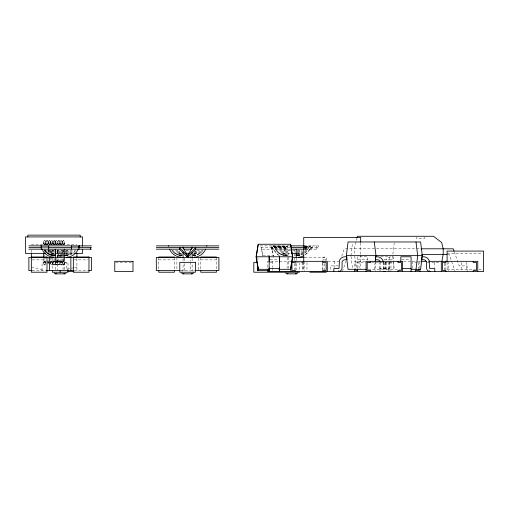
<?xml version="1.0" encoding="UTF-8"?>
<svg xmlns="http://www.w3.org/2000/svg" width="509" height="509" viewBox="0 0 509 509"><rect width="100%" height="100%" fill="white"/><g stroke="black" fill="none" stroke-linecap="round" stroke-linejoin="round"><path stroke-width="0.38" stroke-dasharray="2.54 1.91" d="M63.04 269.865L63.243 249.976M294.558 260.455L294.762 249.976M59.101 264.884C60.539 264.025 59.368 261.448 61.137 260.952C63.033 261.435 61.544 264.489 63.44 264.973C65.012 264.47 65.006 261.441 63.44 260.952C61.544 261.441 63.04 264.483 61.137 264.973L60.037 263.49L59.941 249.906L59.998 262.968L59.101 264.903L58.51 264.903L57.816 263.974L57.663 249.906M61.436 264.884C62.881 264.031 61.653 261.461 63.44 260.964L64.427 261.963M43.5 244.536L43.653 241.533L44.639 240.528C46.491 241.018 45.167 244.04 47.019 244.53C48.584 244.046 48.584 241.012 47.019 240.528L46.033 241.527L45.88 244.536M43.5 242.532L43.831 243.945L44.639 244.53L45.447 243.945L45.778 242.532L45.778 244.536M48.298 242.532L48.629 241.12L49.437 240.528C51.339 241.012 49.812 244.053 51.714 244.53C53.273 244.046 53.28 241.012 51.714 240.528C49.812 241.012 51.339 244.053 49.437 244.53L48.629 243.945L48.298 242.532L48.298 244.536M53 244.536L53.152 241.533L54.139 240.528C56.028 241.012 54.558 244.046 56.448 244.53L57.256 243.945L57.587 242.532L57.587 244.536M53 242.532L53.337 243.945L54.139 244.53C56.022 244.046 54.558 241.012 56.448 240.528C58.312 241.018 56.938 244.046 58.802 244.53C60.673 244.04 59.26 241.018 61.137 240.528C63.027 241.012 61.551 244.053 63.44 244.53C65.006 244.046 65.006 241.012 63.44 240.528C61.551 241.012 63.027 244.053 61.137 244.53C59.267 244.046 60.679 241.012 58.802 240.528L57.816 241.527L57.663 244.536M180.708 256.39C179.003 255.111 178.36 252.509 179.855 250.816M284.047 255.652C280.217 252.731 287.356 246.152 288.794 250.816L288.794 268.3M350.924 255.639L352.508 242.729M374.312 269.312L375.152 262.472M392.859 254.118L394.259 242.729M195.354 250.816C196.849 252.509 196.207 255.111 194.502 256.39M298.675 250.065C300.857 251.567 300.692 254.907 298.573 256.39M45.625 243.531L45.74 243.047M50.537 243.047L49.729 244.46L48.629 243.945M52.701 243.531L52.815 243.047M55.125 243.531L55.239 243.047M59.903 243.047L59.101 244.46L58.001 243.945M62.34 242.01L63.44 240.534L64.541 242.01M357.051 237.748L354.34 248.806L354.34 254.5M341.717 256.231L344.319 248.806L420.269 248.806M342.379 271.59L346.018 261.187M43.831 241.12L43.653 241.533L44.067 240.802L44.932 240.604L45.74 242.01M48.005 243.531L47.591 244.256L46.726 244.46L45.88 242.532M50.906 241.12L50.728 241.533L51.415 240.604L52.007 240.604L52.815 242.01M53.337 241.12L53.152 241.533L54.139 240.534M55.64 241.12L55.462 241.533L56.155 240.604L56.741 240.604L57.549 242.01M62.123 243.531L61.137 244.524L60.336 243.945M64.427 243.531L63.733 244.46M46.033 241.527L46.726 240.604L47.312 240.604L48.12 242.01M48.45 241.527L49.437 240.534M57.816 241.527L58.51 240.604L59.101 240.604L59.903 242.01M60.151 241.527L60.845 240.604L61.436 240.604L62.238 242.01M304.687 253.094C307.646 251.395 307.792 247.126 311.056 245.872M60.915 254.379L60.157 255.753L59.076 254.659M61.29 253.698L63.173 250.263M60.533 256.714L61.665 254.659M62.047 253.972L63.555 251.223M65.502 255.753C69.848 255.779 74.091 253.329 76.229 249.537M192.886 255.753C197.257 255.798 201.526 253.342 203.676 249.537M45.447 243.945L44.347 244.46L43.539 243.047M52.516 243.945L51.415 244.46L50.614 243.047M54.947 243.945L53.846 244.46L53.038 243.047M57.256 243.945L56.155 244.46L55.347 243.047M61.239 254.659L60.157 255.753L59.4 254.379M61.239 256.301L62.855 254.659M65.553 251.91L67.175 250.263M67.054 256.39C69.173 254.907 69.339 251.567 67.15 250.065M53.159 250.065C50.976 251.567 51.142 254.907 53.26 256.39M181.91 271.055L183.075 270.572L183.075 262.052M43.5 258.349L43.539 263.49L44.639 264.973L45.74 263.49L45.778 258.349M50.238 261.537L50.906 264.387L52.007 264.884L52.853 262.968L52.853 249.906M56.741 264.884C57.937 264.031 57.956 261.448 56.448 260.952C54.552 261.435 56.035 264.489 54.139 264.973C52.573 264.489 52.573 261.435 54.139 260.952C56.028 261.441 54.552 264.483 56.448 264.973L57.549 263.49L57.587 249.906M44.932 264.884C46.128 264.031 46.147 261.448 44.639 260.952L43.831 261.537L43.5 262.956L43.831 261.55L44.639 260.964L45.74 262.447M52.007 264.884C53.203 264.031 53.222 261.448 51.714 260.952L50.728 261.95L50.238 264.387L51.142 261.232L52.281 261.232L52.815 262.447M63.733 264.884L64.541 263.471L64.579 258.349M297.021 255.753L299.375 255.524L302.709 254.373L296.715 254.373M44.067 261.193L45.206 261.193M51.142 261.193L52.281 261.193M53.572 261.193L54.711 261.193M55.875 261.193L57.014 261.193M58.236 261.193L59.375 261.193M60.571 261.193L61.71 261.193M62.868 261.193L64.007 261.193M73.862 267.734L66.215 269.484L66.215 262.689L50.633 262.689M74.632 267.562L76.923 267.034M384.575 268.625L384.759 268.612A0.738 0.738 0 0 0 385.396 268.001L385.408 261.537M65.47 255.753L66.685 255.696L65.661 255.696M296.989 255.753L298.21 255.696L297.18 255.696M31.354 244.753L76.923 244.753M289.468 245.872L260.392 245.872L260.392 247.52L291.676 247.52M304.038 245.872L318.755 245.872L318.755 247.52L304.229 247.52M272.302 245.872L287.152 246.152M303.758 246.152L310.49 246.152M272.862 246.152L287.152 246.299M305.063 246.299L310.236 246.299M273.123 246.299L287.152 246.458M304.91 246.458L309.981 246.458M273.371 246.458L287.152 246.636M304.764 246.636L309.746 246.636M273.613 246.636L287.152 246.827M304.624 246.827L309.517 246.827M273.842 246.827L287.152 247.03M304.497 247.03L309.3 247.03M274.058 247.03L287.152 247.247M304.369 247.247L309.097 247.247M274.262 247.247L274.625 247.711L287.152 247.711M304.147 247.711L308.728 247.711M274.625 247.711L287.152 247.966M304.051 247.966L308.569 247.966M274.79 247.966L287.152 248.22M303.956 248.22L308.422 248.22M274.936 248.22L287.152 248.43M305.006 248.43L308.32 248.43M273.568 257.401L271.691 247.52L273.568 255.753L262.86 255.753L261.461 247.52L261.461 249.168L291.676 249.168M304.808 249.168L317.107 249.168L317.107 247.107L316.286 245.872L316.286 249.168M275.038 248.43L275.604 249.537L287.152 249.537M304.605 249.537L307.754 249.537M44.086 249.537L44.716 250.53L53.49 250.53M65.343 250.53L75.599 250.53M171.533 249.537L172.163 250.53L179.645 250.53M196.811 250.53L203.04 250.53M275.604 249.537L276.241 250.53L287.152 250.53M296.862 250.53L302.066 250.53M305.025 250.53L307.118 250.53M57.072 249.976L57.275 250.816L63.04 250.816M186.16 250.816L189.043 250.816M288.794 250.816L290.932 250.816M292.427 250.816L294.558 250.816M44.716 250.53L45.447 251.465L53.585 251.465M65.317 251.465L74.868 251.465M172.163 250.53L172.888 251.465L179.83 251.465M194.177 251.465L202.315 251.465M276.241 250.53L276.966 251.465L287.152 251.465M296.836 251.465L302.721 251.465M304.446 251.465L306.393 251.465M45.447 251.465L46.255 252.318L53.693 252.318M65.292 252.318L74.059 252.318M172.888 251.465L173.703 252.318L180.046 252.318M194.069 252.318L201.507 252.318M276.966 251.465L277.78 252.318L287.152 252.318M296.811 252.318L303.065 252.318M304.916 252.318L305.578 252.318M46.255 252.318L47.146 253.094L53.808 253.094M65.26 253.094L73.169 253.094M173.703 252.318L174.593 253.094L181.255 253.094M193.954 253.094L200.616 253.094M277.78 252.318L278.665 253.094L287.152 253.094M296.779 253.094L303.09 253.094M46.892 253.361L54.043 253.285M64.478 253.285L73.888 253.361M178.958 253.285L183.278 253.285M193.719 253.285L196.251 253.285M283.036 253.285L290.932 253.285M297.79 253.285L300.323 253.285M447.093 253.361L481.966 253.361M47.146 253.094L48.107 253.781L53.935 253.781M66.38 253.781L72.208 253.781M174.593 253.094L175.554 253.781L181.382 253.781M193.827 253.781L199.655 253.781M278.665 253.094L279.626 253.781L287.152 253.781M296.747 253.781L302.817 253.781M48.107 253.781L49.125 254.373L54.069 254.373M66.246 254.373L71.19 254.373M175.554 253.781L176.572 254.373L181.516 254.373M192.644 254.373L198.631 254.373M279.626 253.781L280.65 254.373L287.152 254.373M447.685 254.5L449.18 254.5L455.161 271.59M49.125 254.373L50.2 254.863L54.209 254.863M65.158 254.863L70.115 254.863M176.572 254.373L177.647 254.863L182.597 254.863M192.606 254.863L197.562 254.863M280.65 254.373L281.719 254.863L287.152 254.863M296.683 254.863L301.633 254.863M50.2 254.863L54.355 255.251M65.127 255.251L69.001 255.251M177.647 254.863L181.802 255.251M193.407 255.251L196.449 255.251M281.719 254.863L287.152 255.251M296.645 255.251L300.52 255.251M51.314 255.251L54.501 255.524M65.814 255.524L67.856 255.524M178.761 255.251L181.948 255.524M192.536 255.524L195.303 255.524M282.832 255.251L287.152 255.524M297.332 255.524L299.375 255.524M54.654 255.696L52.459 255.524M181.955 255.696L179.906 255.524M192.497 255.696L194.133 255.696M287.152 255.696L283.977 255.524M287.152 255.753L285.148 255.696L286.363 255.753M380.751 256.778L389.43 256.778L389.43 260.188M304.719 257.401L325.436 257.401L325.436 260.5M270.044 259.743L278.722 259.743M357.534 259.743L367.784 259.743M383.907 259.743L389.43 259.743M401.607 259.743L410.286 259.743M32.124 259.87L45.422 259.87M74.11 259.87L88.191 259.87M158.789 259.87L174.428 259.87M200.775 259.87L216.42 259.87M322.961 259.87L324.608 259.87M290.995 261.333L267.696 261.333L267.696 268.434M328.063 261.333L338.873 261.333M365.309 261.333L354.499 261.333L354.499 268.434M403.618 261.333L420.835 261.333M115.562 262.472L132.2 262.472M270.203 262.472L272.251 262.472M296.143 262.472L303.739 262.472M359.055 262.472L355.638 262.472L355.638 268.275M360.696 262.472L365.398 262.472M371.665 262.472L393.419 262.472M417.386 262.472L415.331 262.472L415.331 261.333M427.274 262.472L439.954 262.472M49.857 262.689L42.062 262.689L42.062 271.59M338.339 265.889L330.417 265.889L330.417 271.59M379.173 268.625L389.43 268.625M368.134 269.312L400.532 269.312M447.093 269.312L475.622 269.312M478.797 269.312L481.966 269.312M32.124 270.572L46.987 270.572M74.11 270.572L88.973 270.572M180.561 270.572L194.343 270.572M54.845 255.753L53.63 255.696L54.813 255.753M384.034 268.625L383.843 268.612A0.738 0.738 0 0 1 383.213 268.001L383.201 261.537M31.354 267.034L42.062 269.484M63.44 264.954L62.454 263.955M61.137 264.954L60.037 263.471M58.802 264.954L57.816 263.955M56.448 264.954L55.347 263.471M51.714 264.954L50.728 263.955M44.639 264.954L43.653 263.955M63.148 244.46L62.632 243.945M54.438 240.604L55.239 242.01M49.729 240.604L50.537 242.01M193.299 271.055L192.135 270.572L192.135 263.598M53.14 250.263L54.221 251.363M57.46 254.659L59.076 256.301M57.142 250.263L59.025 253.698M56.76 251.223L57.517 252.598M57.892 253.285L59.782 256.714M53.152 263.955L54.139 264.954C56.022 264.476 54.565 261.441 56.448 260.964L57.434 261.963M47.827 261.537L48.158 262.968L47.827 264.387L48.158 258.349M62.123 261.963L61.71 261.232L60.845 261.034L59.998 262.968L59.61 261.537L58.802 260.952L58.001 261.537L57.663 262.956L58.001 261.55L58.802 260.964L59.903 262.447M55.125 261.963L54.711 261.232L53.846 261.034L53 262.968L53 249.906M50.238 261.55L50.537 262.447M47.827 261.55L48.005 261.963M64.249 241.113L64.427 241.533M61.945 241.113L62.123 241.533M59.61 241.113L59.788 241.533M57.256 241.113L57.434 241.533M54.947 241.113L55.125 241.533M52.516 241.113L52.701 241.533M50.238 241.113L50.423 241.533M47.827 241.113L48.005 241.533M45.447 241.113L45.625 241.533M454.263 251.777L459.201 265.889L467.122 265.889L467.122 271.59M62.34 243.047L62.454 243.531M60.037 243.047L60.151 243.531M57.702 243.047L57.816 243.531M45.918 243.047L46.033 243.531M48.336 243.047L48.45 243.531M354.639 256.052L357 268.478M261.461 249.168L262.606 255.906M392.763 256.396L394.348 269.312M351.019 256.396L352.603 269.312M48.336 263.49L48.298 258.349M466.187 262.122L466.187 270.801M461.631 262.472L461.631 270.451M448.83 261.333L448.83 270.801M447.093 262.122L447.093 270.801M445.502 263.198L445.502 270.012M444.268 263.198L444.268 270.451M434.292 262.472L434.292 267.549M429.736 270.012L429.736 271.59M424.512 237.035L424.512 238.549L416.451 238.549L416.451 237.035M419.893 261.333L419.893 268.434M418.754 262.472L418.754 268.275M412.373 261.333L412.373 268.434M393.419 262.122L393.419 270.801M390.957 261.333L390.957 271.59M389.818 262.472L389.818 270.451M389.43 261.537L389.43 271.59M388.494 268.625L388.494 271.59M388.367 262.02L388.367 268.001A3.703 3.703 0 0 1 387.241 270.546M386.401 262.472L386.401 270.451M385.758 262.472L385.758 271.59M384.575 262.472L384.575 270.451M383.436 262.122L383.436 270.801M380.236 262.02L380.236 268.001A3.703 3.703 0 0 0 381.362 270.546M380.108 268.625L380.108 271.59M379.173 258.445L379.173 258.922M379.173 261.537L379.173 270.546M375.19 261.333L375.19 270.801M367.784 260.188L367.784 256.778L357.534 256.778L357.534 268.478M360.696 242.978L360.696 254.106M360.696 254.894L360.696 268.548M359.055 261.333L359.055 268.275M338.873 270.012L338.873 271.59M334.311 261.333L334.311 267.549M326.256 260.519L326.256 257.401L324.608 256.988L322.961 257.401L322.961 260.5M324.608 263.694L324.608 270.572M322.961 263.598L322.961 269.795M322.738 262.472L322.738 269.725M312.259 245.872L312.259 249.168M311.667 247.52L311.667 249.168M310.961 247.52L310.961 249.168M306.972 262.472L306.972 270.451M304.147 261.333L304.147 270.801M303.739 262.052L303.739 270.794M303.008 262.472L303.008 270.451M302.416 262.122L302.416 271.59M299.591 262.472L299.591 270.451M296.206 258.178L296.206 260.5M296.206 263.598L296.206 269.795M295.398 263.198L295.398 269.725M294.558 263.592L294.558 269.865M287.152 245.872L287.152 255.836M287.152 257.401L287.152 268.249M284.906 247.52L284.906 249.168M272.398 247.52L272.398 249.168M272.251 261.333L272.251 267.549M272.251 268.275L272.251 270.451M271.8 247.52L271.8 249.168M271.093 245.872L271.093 247.52M257.923 257.401L257.923 260.5M216.42 257.401L216.42 269.878M200.775 257.401L200.775 269.878M198.306 258.178L198.306 269.795M192.135 258.178L192.135 262.822M190.487 255.753L190.487 261.244M190.487 262.027L190.487 270.654M184.722 258.108L184.722 262.809M184.722 263.592L184.722 272.22M183.075 258.178L183.075 261.276M176.903 257.401L176.903 269.795M174.428 257.401L174.428 269.878M158.789 257.401L158.789 269.878M76.923 258.585L76.923 271.59M67.977 269.942L67.977 262.339L52.338 262.339L52.338 269.942M64.688 258.178L64.688 269.795M64.579 242.532L64.579 244.536M63.44 242.532L63.44 244.536M63.44 249.906L63.44 262.968M62.276 242.532L62.276 244.536M62.302 249.906L62.276 262.968M61.137 242.532L61.137 244.536M61.137 249.906L61.137 262.968M58.802 242.532L58.802 244.536M58.802 249.906L58.802 262.968M57.275 250.816L57.275 269.865M56.448 242.532L56.448 244.536M56.448 258.349L56.448 262.968M55.627 258.178L55.627 269.795M55.309 242.532L55.277 244.536M55.309 258.349L55.277 262.968M54.139 242.532L54.139 244.536M54.139 253.743L54.139 262.968M52.853 242.532L52.853 244.536M51.714 242.532L51.714 244.536M51.714 249.906L51.714 256.046M51.714 256.816L51.714 262.968M50.576 242.532L50.576 244.536M50.576 249.906L50.576 256.046M50.576 257.579L50.576 262.968M49.437 242.532L49.437 244.536M49.437 249.906L49.437 255.48M48.298 249.906L48.298 254.697M48.158 242.532L48.158 244.536M48.158 249.906L48.158 254.697M47.019 242.532L47.019 244.536M47.019 249.906L47.019 253.132M45.88 249.906L45.88 252.349M45.778 249.906L45.778 252.349M44.639 242.532L44.639 244.536M44.639 249.906L44.639 251.567M44.639 254.513L44.639 256.046M44.639 256.816L44.639 262.968M31.354 250.129L31.354 252.432M389.76 260.188A3.099 3.099 0 0 1 391.357 259.743L393.145 259.743L393.145 256.778L390.702 256.81A6.07 6.07 0 0 0 385.994 260.01M48.336 262.447L48.298 262.968L48.336 262.434M309.879 248.99L307.64 252.54L304.624 255.162A14.004 14.004 0 0 0 309.79 249.168A3.302 3.302 0 0 1 311.438 247.52L309.879 248.99M182.292 255.753L181.077 255.696L182.26 255.753M272.099 247.609L271.921 247.52A3.302 3.302 0 0 1 273.568 249.168A14.004 14.004 0 0 0 279.893 255.836C275.846 254.513 275.019 250.002 272.099 247.609M59.998 244.536L59.998 242.532L59.941 244.536"/><path stroke-width="0.76" d="M269.172 267.861L269.172 271.59L269.166 268.625L279.422 268.625L279.422 271.59L279.428 267.861M269.178 262.02L269.178 256.778L269.178 260.373M279.428 262.02L279.435 256.778L279.435 260.373M366.588 269.312L348.054 269.312L346.374 255.639L348.054 241.966L420.612 241.966L422.292 255.639L420.612 269.312L411.247 269.312M375.248 261.715L375.992 255.639L374.312 241.966M416.006 269.312L417.679 255.639L416.006 241.966M256.377 255.995L258.305 244.25M290.48 269.312L292.535 256.778L290.48 244.25M269.35 269.312L258.146 269.312L256.084 256.778L258.146 244.25L290.639 244.25L292.7 256.778L290.639 269.312L278.811 269.312M441.869 261.492L443.199 254.5L443.199 248.806L441.666 242.538L433.496 236.271L357.413 236.271L357.051 237.748M188.355 256.027L187.605 257.401L179.505 249.168L179.505 247.52L187.605 255.753L195.698 247.52L195.698 249.168L187.605 257.401L187.605 255.753L192.135 247.52M66.113 273.04L64.688 273.867L55.411 273.855L54.202 273.04M193.56 273.04L192.135 273.867L182.858 273.855L181.649 273.04M297.631 273.04L296.206 273.867L286.936 273.855L285.721 273.04M56.454 273.645L55.627 273.867M183.902 273.645L183.075 273.867M287.973 273.645L287.152 273.867M78.971 246.152L79.538 245.872M206.419 246.152L206.985 245.872M28.873 245.872L91.442 245.872M156.32 245.872L218.889 245.872M290.168 245.872L304.306 245.872M41.274 247.107L48.686 247.107M71.629 247.107L79.041 247.107M28.873 247.52L41.274 247.52M48.686 247.52L71.629 247.52M79.041 247.52L91.442 247.52M156.32 247.52L218.889 247.52M291.676 247.52L304.306 247.52M420.988 248.806L453.22 248.806L454.003 251.032M28.873 249.168L91.442 249.168M156.32 249.168L180.129 249.168M183.832 249.168L191.378 249.168M195.081 249.168L218.889 249.168M291.676 249.168L304.306 249.168M54.953 249.537L55.627 249.537M54.972 250.53L55.627 250.53M54.997 251.465L55.627 251.465M55.023 252.318L55.627 252.318M55.055 253.094L55.627 253.094M45.301 253.361L25.45 253.361L25.45 236.933L82.617 236.933L82.617 246.318M55.837 253.285L64.478 253.285M74.677 253.361L82.617 253.361L82.617 249.448M186.109 253.285L189.093 253.285M291.676 253.285L296.003 253.285M55.087 253.781L55.627 253.781M296.206 253.781L296.747 253.781M55.118 254.373L55.627 254.373M296.206 254.373L296.715 254.373M421.776 254.5L446.94 254.5M55.157 254.863L55.627 254.863M296.206 254.863L296.683 254.863M55.188 255.251L55.627 255.251M296.206 255.251L296.645 255.251M55.226 255.524L55.627 255.524M64.688 255.524L65.088 255.524M296.206 255.524L296.607 255.524M55.265 255.696L55.627 255.696M64.688 255.696L65.05 255.696M296.206 255.696L296.569 255.696M346.374 255.639L422.292 255.639M256.084 256.778L292.7 256.778M292.032 257.401L304.217 257.401M291.6 261.333L327.3 261.333L327.3 271.59M420.835 261.333L426.3 261.333M428.648 261.333L477.76 261.333L477.76 271.59M257.509 262.339L253.806 262.339L253.806 272.22L299.502 272.22M402.396 268.625L411.075 268.625M357.693 270.451L355.638 270.451L355.638 269M32.042 270.572L28.873 270.572L28.873 257.401L91.442 257.401L91.442 270.572L88.973 270.572M46.294 270.572L73.328 270.572M180.078 270.572L156.32 270.572L156.32 257.401L218.889 257.401L218.889 270.572L195.125 270.572M268.237 270.572L257.509 270.572L257.509 263.84M67.748 271.59L73.862 271.59M309.79 272.22L326.256 272.22M296.206 273.867L295.385 273.645M192.135 273.867L191.308 273.645M64.688 273.867L63.86 273.645M168.224 245.872L168.791 246.152M40.777 245.872L41.344 246.152M183.075 247.52L187.605 255.753M186.848 256.027L187.605 257.401M383.201 261.537L382.889 260.608A6.07 6.07 0 0 0 377.901 256.81L375.457 256.778L375.457 259.743L377.245 259.743A3.099 3.099 0 0 1 379.988 261.397M256.377 257.56L258.305 269.312M279.511 268.937L279.517 271.59L279.524 269.369M269.261 268.937L269.261 271.59L269.267 269.369M473.205 261.333L473.205 262.472L476.621 262.472L476.621 270.451L473.205 270.451L473.205 271.59M447.093 261.715L447.093 251.083L483.55 251.083L483.55 271.59L267.696 271.59L267.696 269.223M445.865 261.333L445.865 262.472L442.448 262.472L442.448 270.451L445.865 270.451L445.865 271.59M441.309 261.333L441.309 271.59M434.794 271.59L434.794 268.625L430.143 268.612A0.738 0.738 0 0 1 429.507 268.001L429.182 260.608A6.07 6.07 0 0 0 424.201 256.81L421.757 256.778L421.757 259.743L423.545 259.743A3.099 3.099 0 0 1 426.536 262.02L426.536 268.001A3.703 3.703 0 0 0 430.232 271.59M419.893 269.223L419.893 271.59M418.754 269L418.754 270.451L415.331 270.451L415.331 271.59M411.075 271.59L411.075 256.778L400.818 256.778L400.818 261.537M402.53 271.59L402.53 261.333L366.073 261.333L366.073 271.59M397.974 261.333L397.974 262.472L401.391 262.472L401.391 270.451L397.974 270.451L397.974 271.59M370.635 261.333L370.635 262.472L367.212 262.472L367.212 270.451L370.635 270.451L370.635 271.59M360.696 242.182L360.696 237.41L303.739 237.41L303.739 261.257M357.534 268.937L357.534 271.59M354.499 269.223L354.499 271.59M333.815 271.59L333.815 268.625L338.466 268.612A0.738 0.738 0 0 0 339.096 268.001L339.42 260.608A6.07 6.07 0 0 1 344.408 256.81L346.845 256.778L346.845 259.743L345.064 259.743A3.099 3.099 0 0 0 342.073 262.02L342.073 268.001A3.703 3.703 0 0 1 338.37 271.59M322.738 261.333L322.738 262.472L326.154 262.472L326.154 270.451L322.738 270.451L322.738 271.59M296.206 249.168L296.206 257.401M295.398 261.333L295.398 262.472L291.981 262.472L291.981 270.451L295.398 270.451L295.398 271.59M290.843 267.645L290.843 271.59M279.428 261.537L279.428 268.001M269.172 261.537L269.178 268.001M268.835 269L268.835 270.451M257.923 266.697L257.923 270.572M216.42 257.401L216.42 256.988L200.775 256.988L200.775 257.401M216.42 270.572L216.42 272.22L200.775 272.22L200.775 270.572M192.135 247.03L192.135 248.653M192.135 252.54L192.135 257.401M183.075 247.03L183.075 248.653M183.075 252.54L183.075 257.401M174.428 257.401L174.428 256.988L158.789 256.988L158.789 257.401M174.428 270.572L174.428 272.22L158.789 272.22L158.789 270.572M90.379 247.52L90.379 249.168M80.199 236.933L80.199 235.133L27.868 235.133L27.868 236.933M79.041 245.872L79.041 249.168M76.923 253.202L76.923 257.045M71.629 245.872L71.629 249.168M70.859 257.401L70.859 270.572M67.977 270.572L67.977 272.22L52.338 272.22L52.338 270.572M64.688 249.168L64.688 257.401M60.157 270.572L60.157 272.22M55.627 249.168L55.627 257.401M49.456 257.401L49.456 270.572M48.686 245.872L48.686 249.168M43.5 252.973L43.5 257.579M41.274 245.872L41.274 249.168M31.354 253.202L31.354 257.815M383.939 271.59A3.703 3.703 0 0 1 383.462 271.558M385.141 271.558A3.703 3.703 0 0 1 384.664 271.59M205.719 249.168A14.004 14.004 0 0 1 194.292 257.338M180.918 257.338A14.004 14.004 0 0 1 169.491 249.168M303.466 255.836A14.004 14.004 0 0 1 298.363 257.338M53.47 257.338A14.004 14.004 0 0 1 42.043 249.168M78.271 249.168A14.004 14.004 0 0 1 66.844 257.338M46.987 256.988L31.342 256.988L31.342 272.22L46.987 272.22L46.987 256.988M88.973 256.988L73.328 256.988L73.328 272.22L88.973 272.22L88.973 256.988M132.995 261.333L114.767 261.333L114.767 271.59L132.995 271.59L132.995 261.333M195.424 262.339L179.785 262.339L179.785 272.22L195.424 272.22L195.424 262.339"/></g></svg>
